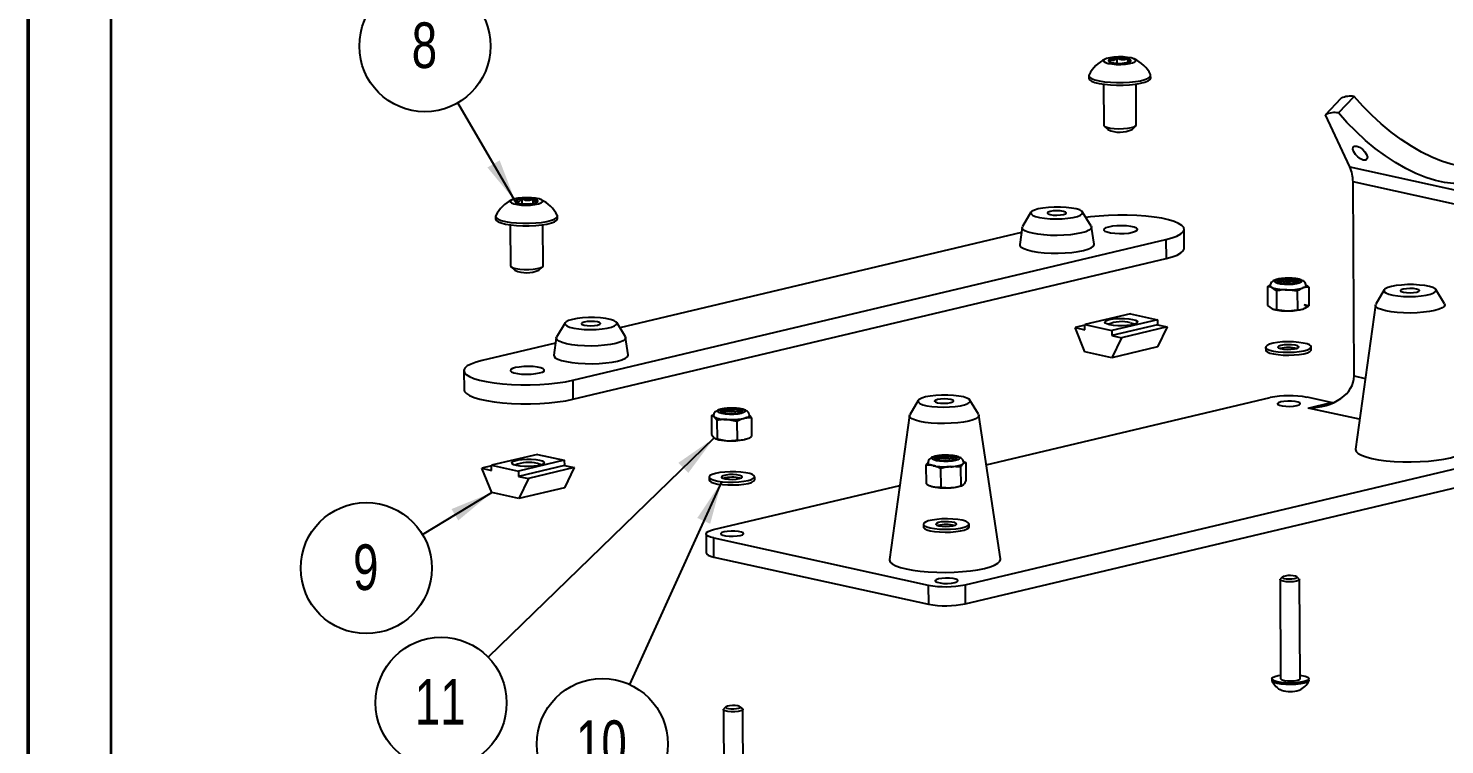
# Model space of a CAD drawing. Header units: millimetres. Extents: x 0 to 279, y 0 to 216.
# Drawn here: x 0 to 108.7, y 77 to 131.9 of the extents above; entities that cross this region are included whole.
import ezdxf

# ---------------------------------------------------------------- set-up
doc = ezdxf.new("R2010")
doc.units = ezdxf.units.MM
doc.layers.add('PAGE_BORDER', color=7, linetype='Continuous')
doc.layers.add('TITLE_BLOCK_BORDER', color=7, linetype='Continuous')
doc.styles.add('SLDTEXTSTYLE0', font='TXT', dxfattribs={"width": 0.75})
doc.dimstyles.new('SLDDIMSTYLE1', dxfattribs={"dimtxt": 0.18, "dimasz": 3.302, "dimexe": 0, "dimexo": 0.0625, "dimgap": 0, "dimtad": 0, "dimtih": 1, "dimtoh": 1, "dimdec": 0, "dimrnd": 1e-09, "dimzin": 0, "dimdsep": 46, "dimtxsty": 'Standard', "dimsah": 1, "dimcen": 0.09, "dimadec": 0, "dimazin": 0, "dimtfac": 3.302, "dimtdec": 0, "dimtofl": 0, "dimtmove": 0, "dimatfit": 3, "dimfxl": 1, "dimfrac": 2, "dimtolj": 1, "dimtzin": 0, "dimarcsym": 0})

# ---------------------------------------------------------------- blocks, each defined once
blk = doc.blocks.new('SW_NOTE_119')
at = {"layer": 'TITLE_BLOCK_BORDER', "color": 0}
blk.add_circle((-2.53, 4.35), 5.03, dxfattribs=at)
at = {"layer": 'TITLE_BLOCK_BORDER', "color": 0, "insert": (-2.57, 6.17), "char_height": 3.5, "attachment_point": 2, "style": 'SLDTEXTSTYLE0'}
blk.add_mtext('8', dxfattribs=at)
blk = doc.blocks.new('SW_NOTE_120')
at = {"layer": 'TITLE_BLOCK_BORDER', "color": 0}
blk.add_circle((-4.31, -2.59), 5.03, dxfattribs=at)
at = {"layer": 'TITLE_BLOCK_BORDER', "color": 0, "insert": (-4.35, -0.77), "char_height": 3.5, "attachment_point": 2, "style": 'SLDTEXTSTYLE0'}
blk.add_mtext('9', dxfattribs=at)
blk = doc.blocks.new('SW_NOTE_121')
at = {"layer": 'TITLE_BLOCK_BORDER', "color": 0}
blk.add_circle((-2.08, -4.58), 5.03, dxfattribs=at)
at = {"layer": 'TITLE_BLOCK_BORDER', "color": 0, "insert": (-2.15, -2.76), "char_height": 3.5, "attachment_point": 2, "style": 'SLDTEXTSTYLE0'}
blk.add_mtext('10', dxfattribs=at)
blk = doc.blocks.new('SW_NOTE_122')
at = {"layer": 'TITLE_BLOCK_BORDER', "color": 0}
blk.add_circle((-3.61, -3.5), 5.03, dxfattribs=at)
at = {"layer": 'TITLE_BLOCK_BORDER', "color": 0, "insert": (-3.68, -1.68), "char_height": 3.5, "attachment_point": 2, "style": 'SLDTEXTSTYLE0'}
blk.add_mtext('11', dxfattribs=at)

msp = doc.modelspace()

# ---------------------------------------------------------------- linework, layer by layer
at = {"color": 7, "linetype": 'Continuous', "lineweight": 50}
msp.add_line((0, 0), (0, 215.9), dxfattribs=at)
at = {"color": 7, "linetype": 'Continuous', "lineweight": 25}
for p, q in [((83.55, 129.25), (83.55, 129.64)), ((84.38, 129.32), (84.37, 129.58)), ((81.36, 128.29), (81.37, 128.09)), ((86.12, 128.12), (86.11, 128.32)), ((82.49, 127.64), (82.51, 124.5)), ((85.01, 124.51), (84.99, 127.65)), ((99.53, 125.3), (100.74, 126.56)), ((100.53, 125.43), (101.74, 126.7)), ((101.4, 121.3), (99.53, 125.3)), ((82.55, 124.43), (82.84, 124.16)), ((84.69, 124.17), (84.98, 124.44)), ((101.4, 121.3), (115.64, 118.17)), ((115.88, 117.01), (101.64, 120.14)), ((101.73, 105.25), (101.64, 120.14)), ((37.36, 118.67), (37.4, 118.6)), ((37.88, 118.46), (37.88, 118.83)), ((38.74, 118.49), (38.74, 118.81)), ((35.85, 117.5), (35.85, 117.3)), ((40.6, 117.32), (40.6, 117.52)), ((76.93, 117.81), (76.28, 116.71)), ((81.55, 116.74), (80.89, 117.83)), ((36.98, 116.84), (37, 113.7)), ((39.5, 113.72), (39.48, 116.86)), ((76.26, 116.65), (76.08, 115.33)), ((81.78, 115.36), (81.58, 116.68)), ((88.69, 115.05), (88.68, 116.51)), ((41.77, 104.92), (87.28, 115.72)), ((76.21, 116.26), (45.39, 108.95)), ((87.28, 115.72), (87.29, 114.26)), ((41.78, 103.46), (87.29, 114.26)), ((37.04, 113.63), (37.33, 113.36)), ((39.18, 113.37), (39.47, 113.65)), ((95.07, 112.1), (95.08, 110.67)), ((95.78, 111.78), (95.42, 112.03)), ((98.24, 112.07), (98.25, 110.64)), ((95.78, 111.78), (95.78, 110.35)), ((97.36, 111.76), (96.57, 111.87)), ((97.36, 111.76), (97.37, 110.33)), ((104.03, 111.85), (103.38, 110.76)), ((108.65, 110.79), (107.99, 111.88)), ((84.57, 110.03), (81.06, 109.19)), ((84.57, 110.03), (86.64, 109.57)), ((95.08, 110.67), (95.43, 110.41)), ((95.78, 110.35), (96.58, 110.24)), ((97.86, 110.41), (97.86, 110.41)), ((98.25, 110.64), (97.9, 110.7)), ((103.36, 110.69), (101.83, 99.64)), ((41.18, 109.33), (40.53, 108.23)), ((45.81, 108.26), (45.15, 109.35)), ((81.06, 109.14), (80.32, 108.97)), ((81.07, 107.1), (80.32, 108.97)), ((80.32, 108.97), (81.06, 108.8)), ((81.06, 108.8), (81.06, 109.19)), ((81.06, 109.19), (83.13, 108.74)), ((86.64, 109.57), (83.13, 108.74)), ((86.64, 109.18), (83.13, 108.35)), ((83.13, 108.74), (83.13, 108.35)), ((87.39, 109.02), (83.88, 108.19)), ((86.64, 109.57), (86.64, 109.18)), ((86.64, 109.18), (87.39, 109.02)), ((87.39, 109.02), (86.65, 107.48)), ((40.46, 107.78), (34.82, 106.45)), ((40.51, 108.17), (40.33, 106.85)), ((46.03, 106.88), (45.83, 108.2)), ((83.13, 108.35), (83.88, 108.19)), ((83.88, 108.19), (83.14, 106.65)), ((83.14, 106.65), (81.07, 107.1)), ((86.65, 107.48), (83.14, 106.65)), ((94.93, 107.46), (94.94, 107.24)), ((98.44, 107.26), (98.43, 107.48)), ((33.42, 105.66), (33.43, 104.2)), ((41.77, 104.92), (41.78, 103.46)), ((68.28, 103.37), (67.63, 102.28)), ((72.91, 102.31), (72.24, 103.4)), ((73.5, 98.43), (95.28, 103.6)), ((99.96, 103.21), (98.11, 103.62)), ((52.41, 102.2), (52.42, 100.77)), ((67.61, 102.21), (66.08, 91.16)), ((74.59, 91.21), (72.93, 102.24)), ((98.2, 102.79), (99.96, 103.21)), ((100.12, 103.2), (100, 103.2)), ((52.83, 101.85), (52.62, 102.12)), ((52.83, 101.85), (52.84, 100.42)), ((54.37, 101.77), (53.6, 101.91)), ((54.37, 101.77), (54.38, 100.34)), ((55.49, 102.03), (55.49, 100.6)), ((52.42, 100.77), (52.63, 100.5)), ((52.73, 100.44), (52.77, 100.42)), ((52.84, 100.42), (53.61, 100.28)), ((55.15, 100.44), (55.19, 100.45)), ((39.06, 99.23), (35.55, 98.4)), ((39.06, 99.23), (41.12, 98.78)), ((71.88, 89.23), (114.23, 99.27)), ((35.55, 98.35), (34.8, 98.17)), ((35.56, 96.3), (34.8, 98.17)), ((34.8, 98.17), (35.55, 98.01)), ((35.55, 98.01), (35.55, 98.4)), ((35.55, 98.4), (37.62, 97.94)), ((41.12, 98.78), (37.62, 97.94)), ((41.13, 98.39), (37.62, 97.55)), ((37.62, 97.94), (37.62, 97.55)), ((41.87, 98.22), (38.37, 97.39)), ((41.12, 98.78), (41.13, 98.39)), ((41.13, 98.39), (41.87, 98.22)), ((41.87, 98.22), (41.14, 96.68)), ((68.87, 98.4), (69.07, 98.67)), ((68.87, 98.4), (68.88, 96.97)), ((70, 98.15), (70.01, 96.72)), ((71.53, 98.25), (70.77, 98.3)), ((71.53, 98.25), (71.54, 96.82)), ((71.93, 98.61), (71.73, 98.53)), ((71.75, 98.69), (71.93, 98.61)), ((71.88, 87.77), (117.4, 98.56)), ((71.93, 98.61), (71.94, 97.18)), ((37.62, 97.55), (38.37, 97.39)), ((38.37, 97.39), (37.63, 95.85)), ((52.23, 97.49), (52.23, 97.27)), ((52.58, 93.47), (66.87, 96.86)), ((55.73, 97.29), (55.73, 97.51)), ((69.18, 96.83), (69.22, 96.81)), ((70.01, 96.72), (70.77, 96.67)), ((71.54, 96.82), (71.74, 96.9)), ((71.6, 96.82), (71.65, 96.85)), ((37.63, 95.85), (35.56, 96.3)), ((41.14, 96.68), (37.63, 95.85)), ((68.68, 93.88), (68.68, 93.66)), ((72.18, 93.68), (72.18, 93.9)), ((52, 93.14), (52.01, 91.68)), ((52.6, 92.82), (69.05, 89.21)), ((52.6, 91.36), (52.6, 92.82)), ((52.6, 91.36), (69.06, 87.75)), ((69.05, 89.21), (69.06, 87.75)), ((71.88, 89.23), (71.88, 87.77)), ((96.04, 89.62), (96.08, 82.01)), ((96.24, 89.83), (96.06, 89.66)), ((97.52, 89.67), (97.33, 89.84)), ((97.58, 82.02), (97.54, 89.63)), ((95.41, 82.01), (95.41, 81.89)), ((98.26, 81.91), (98.26, 82.03)), ((53.33, 79.65), (53.37, 72.04)), ((53.53, 79.86), (53.35, 79.69)), ((54.81, 79.7), (54.62, 79.87)), ((54.87, 72.05), (54.83, 79.66))]:
    msp.add_line(p, q, dxfattribs=at)
at = {"color": 8, "linetype": 'Continuous', "lineweight": 25}
for p, q in [((101.73, 105.25), (102.58, 105.07)), ((102.14, 101.93), (98.2, 102.79))]:
    msp.add_line(p, q, dxfattribs=at)
at = {"color": 7, "linetype": 'Continuous', "lineweight": 25, "flags": 128}
for points in [[(84.95, 129.51), (84.83, 129.59), (84.62, 129.65), (84.33, 129.7), (84, 129.73), (83.64, 129.73), (83.3, 129.71), (82.98, 129.67), (82.73, 129.61), (82.56, 129.54), (82.49, 129.46), (82.51, 129.38), (82.64, 129.3), (82.85, 129.24), (83.13, 129.19), (83.47, 129.16), (83.82, 129.16), (84.17, 129.18), (84.48, 129.22), (84.73, 129.28), (84.9, 129.35), (84.98, 129.43), (84.95, 129.51)], [(82.91, 129.5), (82.88, 129.48), (82.87, 129.45), (82.87, 129.42), (82.89, 129.4), (82.92, 129.37), (82.96, 129.35), (83.02, 129.33), (83.09, 129.31)], [(84.56, 129.39), (84.59, 129.41), (84.6, 129.44), (84.6, 129.47), (84.58, 129.49), (84.55, 129.52), (84.5, 129.54), (84.44, 129.56), (84.37, 129.58)], [(81.38, 128.36), (81.36, 128.29), (81.42, 128.18), (81.57, 128.07), (81.82, 127.98), (82.16, 127.89), (82.56, 127.83), (83.02, 127.79), (83.5, 127.77), (84, 127.77), (84.48, 127.8), (84.94, 127.84), (85.34, 127.91), (85.67, 128), (85.91, 128.1), (86.07, 128.21), (86.11, 128.32), (86.1, 128.38)], [(81.37, 128.09), (81.37, 128.09), (81.42, 127.98), (81.58, 127.87), (81.83, 127.77), (82.16, 127.69), (82.56, 127.63), (83.02, 127.59), (83.5, 127.57), (84, 127.57), (84.49, 127.6), (84.94, 127.64), (85.34, 127.71), (85.67, 127.8), (85.91, 127.9), (86.07, 128.01), (86.12, 128.12)], [(112.19, 121.53), (111.72, 121.37), (111.16, 121.28), (110.55, 121.27), (109.88, 121.35), (109.18, 121.5), (108.44, 121.74), (107.68, 122.05), (106.9, 122.43), (106.12, 122.88), (105.33, 123.4), (104.56, 123.97), (103.8, 124.59), (103.08, 125.26), (102.39, 125.96), (101.74, 126.7)], [(112.4, 122.83), (112.37, 122.24), (112.25, 121.72), (112.06, 121.25), (111.78, 120.85), (111.43, 120.53), (111, 120.28), (110.51, 120.11), (109.95, 120.02), (109.34, 120.01), (108.67, 120.09), (107.97, 120.24), (107.23, 120.47), (106.47, 120.78), (105.69, 121.17), (104.91, 121.62), (104.12, 122.13), (103.35, 122.71), (102.59, 123.33), (101.87, 124), (101.17, 124.7), (100.53, 125.43)], [(82.51, 124.5), (82.51, 124.48), (82.59, 124.4), (82.76, 124.33), (83.01, 124.27), (83.32, 124.23), (83.67, 124.22), (84.03, 124.23), (84.36, 124.26), (84.65, 124.31), (84.86, 124.37), (84.98, 124.45), (85.01, 124.51)], [(101.94, 122.89), (102.14, 122.8), (102.36, 122.65), (102.55, 122.46), (102.68, 122.24), (102.74, 122.05), (102.71, 121.9), (102.61, 121.82), (102.43, 121.82), (102.22, 121.9), (102.01, 122.06), (101.82, 122.25), (101.69, 122.46), (101.63, 122.66), (101.66, 122.81), (101.76, 122.89), (101.94, 122.89)], [(39.37, 118.77), (39.19, 118.84), (38.92, 118.89), (38.6, 118.92), (38.25, 118.93), (37.9, 118.92), (37.57, 118.89), (37.3, 118.84), (37.1, 118.77), (36.99, 118.69), (36.98, 118.61), (37.07, 118.53), (37.26, 118.46), (37.52, 118.41), (37.84, 118.37), (38.19, 118.36), (38.54, 118.37), (38.87, 118.41), (39.15, 118.46), (39.35, 118.53), (39.45, 118.61), (39.46, 118.69), (39.37, 118.77)], [(37.36, 118.67), (37.36, 118.64), (37.36, 118.62), (37.39, 118.59), (37.43, 118.57), (37.48, 118.54), (37.54, 118.52), (37.62, 118.5), (37.7, 118.49)], [(39.08, 118.63), (39.09, 118.66), (39.08, 118.68), (39.06, 118.71), (39.02, 118.73), (38.97, 118.75), (38.9, 118.77), (38.83, 118.79), (38.74, 118.81)], [(35.87, 117.56), (35.85, 117.51), (35.9, 117.39), (36.04, 117.29), (36.29, 117.19), (36.61, 117.1), (37.01, 117.04), (37.46, 116.99), (37.94, 116.97), (38.44, 116.97), (38.93, 117), (39.38, 117.04), (39.79, 117.11), (40.13, 117.2), (40.38, 117.29), (40.54, 117.4), (40.6, 117.52), (40.59, 117.59)], [(77.49, 118.07), (77.2, 117.98), (77.01, 117.89), (76.92, 117.78), (76.94, 117.68), (77.06, 117.57), (77.28, 117.48), (77.59, 117.41), (77.98, 117.35), (78.41, 117.31), (78.87, 117.3), (79.33, 117.31), (79.77, 117.35), (80.16, 117.41), (80.49, 117.48), (80.73, 117.58), (80.87, 117.68), (80.91, 117.78), (80.84, 117.89), (80.67, 117.99), (80.4, 118.07), (80.05, 118.14), (79.64, 118.19), (79.19, 118.21), (78.72, 118.21), (78.27, 118.19), (77.85, 118.14), (77.49, 118.07)], [(78.4, 117.87), (78.24, 117.82), (78.19, 117.75), (78.24, 117.69), (78.4, 117.64), (78.64, 117.6), (78.92, 117.59), (79.19, 117.61), (79.43, 117.64), (79.58, 117.7), (79.64, 117.76), (79.58, 117.82), (79.42, 117.88), (79.18, 117.91), (78.91, 117.92), (78.63, 117.91), (78.4, 117.87)], [(87.28, 115.72), (87.75, 115.85), (88.13, 115.99), (88.42, 116.15), (88.6, 116.31), (88.68, 116.47), (88.65, 116.64), (88.51, 116.8), (88.26, 116.96), (87.92, 117.1), (87.48, 117.23), (86.96, 117.35), (86.37, 117.44), (85.73, 117.52), (85.04, 117.57), (84.32, 117.59), (83.59, 117.59), (82.87, 117.57), (82.16, 117.52), (81.5, 117.45), (81.15, 117.4)], [(35.85, 117.3), (35.9, 117.19), (36.05, 117.09), (36.29, 116.99), (36.61, 116.9), (37.01, 116.84), (37.46, 116.79), (37.94, 116.77), (38.44, 116.77), (38.93, 116.8), (39.39, 116.84), (39.79, 116.91), (40.13, 116.99), (40.38, 117.09), (40.54, 117.2), (40.6, 117.31), (40.6, 117.32)], [(81.55, 116.74), (81.58, 116.66), (81.53, 116.54), (81.38, 116.43), (81.14, 116.32), (80.81, 116.23), (80.41, 116.15), (79.95, 116.09), (79.46, 116.05), (78.94, 116.03), (78.42, 116.04), (77.92, 116.07), (77.46, 116.13), (77.05, 116.2), (76.72, 116.29), (76.47, 116.39), (76.31, 116.51), (76.26, 116.62), (76.28, 116.71)], [(82.88, 116.68), (82.66, 116.62), (82.54, 116.54), (82.51, 116.45), (82.59, 116.37), (82.77, 116.3), (83.04, 116.24), (83.36, 116.2), (83.72, 116.18), (84.09, 116.19), (84.44, 116.22), (84.73, 116.28), (84.95, 116.35), (85.08, 116.43), (85.1, 116.51), (85.02, 116.59), (84.84, 116.67), (84.58, 116.72), (84.25, 116.76), (83.89, 116.78), (83.52, 116.77), (83.18, 116.74), (82.88, 116.68)], [(76.08, 115.33), (76.08, 115.26), (76.18, 115.13), (76.37, 115.02), (76.66, 114.92), (77.02, 114.83), (77.46, 114.76), (77.95, 114.71), (78.47, 114.68), (79.01, 114.67), (79.55, 114.69), (80.07, 114.73), (80.54, 114.8), (80.96, 114.88)], [(80.96, 114.88), (81.3, 114.97), (81.56, 115.09), (81.72, 115.2), (81.78, 115.33), (81.78, 115.36)], [(87.29, 114.26), (87.76, 114.39), (88.14, 114.53), (88.43, 114.69), (88.61, 114.85), (88.69, 115.01), (88.69, 115.05)], [(37, 113.7), (37.04, 113.63), (37.18, 113.55), (37.41, 113.49), (37.7, 113.45), (38.04, 113.43), (38.4, 113.43), (38.74, 113.45), (39.05, 113.49), (39.28, 113.55), (39.44, 113.63), (39.5, 113.71), (39.5, 113.72)], [(95.42, 112.03), (95.36, 112.07), (95.31, 112.11), (95.28, 112.15), (95.28, 112.17)], [(96.08, 112.3), (95.84, 112.35), (95.68, 112.42), (95.61, 112.49), (95.65, 112.56), (95.79, 112.63), (96.01, 112.69), (96.29, 112.73), (96.61, 112.74), (96.94, 112.74), (97.23, 112.71), (97.47, 112.66), (97.63, 112.59), (97.7, 112.52), (97.66, 112.45), (97.52, 112.38), (97.3, 112.32), (97.02, 112.28), (96.7, 112.27), (96.37, 112.27), (96.08, 112.3)], [(97.12, 112.67), (96.85, 112.69), (96.56, 112.7), (96.28, 112.67), (96.05, 112.63), (95.89, 112.58), (95.82, 112.51), (95.85, 112.45), (95.98, 112.39), (96.19, 112.34), (96.46, 112.32), (96.75, 112.32), (97.03, 112.34), (97.26, 112.38), (97.42, 112.43), (97.49, 112.5), (97.46, 112.56), (97.33, 112.62), (97.12, 112.67)], [(96.02, 112.38), (96.03, 112.42), (96.13, 112.47), (96.3, 112.51), (96.53, 112.54), (96.78, 112.54), (97.01, 112.52), (97.18, 112.48), (97.28, 112.43), (97.29, 112.38)], [(96.83, 112.32), (96.82, 112.32), (96.75, 112.33)], [(98.03, 112.19), (98.03, 112.17), (98.01, 112.13), (97.96, 112.09), (97.89, 112.05), (97.8, 112.01)], [(104.59, 112.12), (104.3, 112.03), (104.11, 111.93), (104.02, 111.83), (104.03, 111.72), (104.16, 111.62), (104.38, 111.53), (104.69, 111.45), (105.07, 111.39), (105.51, 111.36), (105.97, 111.35), (106.43, 111.36), (106.87, 111.4), (107.26, 111.45), (107.59, 111.53), (107.83, 111.62), (107.97, 111.73), (108.01, 111.83), (107.94, 111.94), (107.76, 112.03), (107.5, 112.12), (107.15, 112.19), (106.74, 112.23), (106.29, 112.26), (105.82, 112.26), (105.37, 112.23), (104.95, 112.19), (104.59, 112.12)], [(105.49, 111.92), (105.34, 111.86), (105.29, 111.8), (105.34, 111.74), (105.5, 111.68), (105.74, 111.65), (106.02, 111.64), (106.29, 111.65), (106.53, 111.69), (106.68, 111.75), (106.74, 111.81), (106.68, 111.87), (106.52, 111.92), (106.28, 111.96), (106.01, 111.97), (105.73, 111.95), (105.49, 111.92)], [(97.9, 110.7), (97.97, 110.67), (98.01, 110.63), (98.04, 110.59), (98.04, 110.55), (98.02, 110.5), (97.97, 110.46), (97.9, 110.43), (97.81, 110.39)], [(108.65, 110.79), (108.68, 110.71), (108.63, 110.59), (108.48, 110.47), (108.24, 110.37), (107.91, 110.27), (107.51, 110.19), (107.05, 110.14), (106.56, 110.1), (106.04, 110.08), (105.52, 110.09), (105.02, 110.12), (104.56, 110.17), (104.15, 110.25), (103.82, 110.34), (103.57, 110.44), (103.41, 110.55), (103.36, 110.67), (103.38, 110.76)], [(41.74, 109.59), (41.45, 109.5), (41.26, 109.41), (41.17, 109.3), (41.19, 109.2), (41.31, 109.1), (41.53, 109), (41.85, 108.93), (42.23, 108.87), (42.66, 108.83), (43.12, 108.82), (43.58, 108.83), (44.02, 108.87), (44.42, 108.93), (44.74, 109), (44.98, 109.1), (45.13, 109.2), (45.16, 109.3), (45.09, 109.41), (44.92, 109.51), (44.65, 109.59), (44.3, 109.66), (43.89, 109.71), (43.44, 109.73), (42.98, 109.73), (42.52, 109.71), (42.1, 109.66), (41.74, 109.59)], [(42.65, 109.39), (42.49, 109.34), (42.44, 109.27), (42.5, 109.21), (42.66, 109.16), (42.89, 109.12), (43.17, 109.11), (43.45, 109.13), (43.68, 109.16), (43.84, 109.22), (43.89, 109.28), (43.83, 109.35), (43.67, 109.4), (43.44, 109.43), (43.16, 109.44), (42.88, 109.43), (42.65, 109.39)], [(84.73, 109.59), (84.94, 109.53), (85.07, 109.45), (85.1, 109.37), (85.02, 109.29), (84.85, 109.22), (84.61, 109.16), (84.29, 109.12), (83.95, 109.1), (83.59, 109.1), (83.26, 109.13), (82.97, 109.17), (82.76, 109.24), (82.63, 109.31), (82.6, 109.39), (82.67, 109.47), (82.84, 109.55), (83.09, 109.61), (83.4, 109.65), (83.75, 109.67), (84.11, 109.66), (84.44, 109.64), (84.73, 109.59)], [(84.58, 109.34), (84.77, 109.29), (84.87, 109.22)], [(45.81, 108.26), (45.83, 108.18), (45.78, 108.06), (45.64, 107.95), (45.39, 107.84), (45.07, 107.75), (44.67, 107.67), (44.21, 107.61), (43.71, 107.57), (43.19, 107.55), (42.67, 107.56), (42.17, 107.59), (41.71, 107.65), (41.3, 107.72), (40.97, 107.81), (40.72, 107.91), (40.57, 108.03), (40.51, 108.14), (40.53, 108.23)], [(98.14, 107.26), (98.33, 107.35), (98.42, 107.44), (98.42, 107.54), (98.31, 107.63), (98.11, 107.71), (97.82, 107.78), (97.47, 107.83), (97.08, 107.86), (96.66, 107.87), (96.24, 107.86), (95.85, 107.82), (95.5, 107.76), (95.23, 107.69), (95.04, 107.6), (94.94, 107.5), (94.95, 107.41), (95.06, 107.32), (95.26, 107.23), (95.54, 107.16), (95.9, 107.11), (96.29, 107.08), (96.71, 107.07), (97.13, 107.09), (97.52, 107.13), (97.86, 107.18), (98.14, 107.26)], [(97.35, 107.37), (97.46, 107.44), (97.48, 107.5), (97.38, 107.57), (97.19, 107.62), (96.93, 107.65), (96.64, 107.65), (96.35, 107.64), (96.11, 107.6), (95.95, 107.54), (95.88, 107.47), (95.93, 107.41), (96.07, 107.35), (96.3, 107.31), (96.58, 107.29), (96.88, 107.3), (97.14, 107.33), (97.35, 107.37)], [(40.33, 106.85), (40.34, 106.78), (40.43, 106.65), (40.62, 106.54), (40.91, 106.44), (41.28, 106.35), (41.71, 106.28), (42.2, 106.23), (42.73, 106.2), (43.27, 106.19), (43.8, 106.21), (44.32, 106.25), (44.79, 106.32), (45.21, 106.4)], [(45.21, 106.4), (45.55, 106.49), (45.81, 106.61), (45.97, 106.72), (46.03, 106.85), (46.03, 106.88)], [(94.94, 107.24), (94.95, 107.19), (95.06, 107.1), (95.26, 107.01), (95.55, 106.94), (95.9, 106.89), (96.29, 106.86), (96.71, 106.85), (97.13, 106.87), (97.52, 106.91), (97.87, 106.96), (98.14, 107.04)], [(98.14, 107.04), (98.33, 107.13), (98.43, 107.22), (98.44, 107.26)], [(34.82, 106.45), (34.35, 106.32), (33.97, 106.17), (33.68, 106.02), (33.5, 105.86), (33.42, 105.69), (33.46, 105.53), (33.6, 105.36), (33.84, 105.21), (34.19, 105.06), (34.62, 104.93), (35.14, 104.82), (35.73, 104.72), (36.38, 104.65), (37.07, 104.6), (37.79, 104.57), (38.51, 104.57), (39.24, 104.6), (39.94, 104.65), (40.61, 104.72), (41.22, 104.81), (41.77, 104.92)], [(39.22, 105.48), (39.44, 105.55), (39.57, 105.63), (39.59, 105.72), (39.51, 105.8), (39.33, 105.87), (39.07, 105.93), (38.74, 105.97), (38.38, 105.98), (38.01, 105.97), (37.67, 105.94), (37.37, 105.89), (37.15, 105.82), (37.02, 105.74), (37, 105.65), (37.08, 105.57), (37.26, 105.5), (37.52, 105.44), (37.85, 105.4), (38.21, 105.39), (38.58, 105.4), (38.93, 105.43), (39.22, 105.48)], [(33.43, 104.2), (33.46, 104.07), (33.61, 103.9), (33.85, 103.75), (34.2, 103.6), (34.63, 103.47), (35.15, 103.36), (35.74, 103.26), (36.39, 103.19), (37.08, 103.14), (37.79, 103.11), (38.52, 103.11), (39.25, 103.14), (39.95, 103.19), (40.61, 103.26), (41.23, 103.35), (41.78, 103.46)], [(68.84, 103.64), (68.55, 103.55), (68.36, 103.45), (68.27, 103.35), (68.29, 103.24), (68.41, 103.14), (68.63, 103.05), (68.94, 102.97), (69.33, 102.92), (69.76, 102.88), (70.22, 102.87), (70.68, 102.88), (71.12, 102.92), (71.52, 102.97), (71.84, 103.05), (72.08, 103.14), (72.23, 103.25), (72.26, 103.35), (72.19, 103.46), (72.02, 103.55), (71.75, 103.64), (71.4, 103.71), (70.99, 103.75), (70.54, 103.78), (70.07, 103.78), (69.62, 103.75), (69.2, 103.71), (68.84, 103.64)], [(69.75, 103.44), (69.59, 103.38), (69.54, 103.32), (69.6, 103.26), (69.75, 103.2), (69.99, 103.17), (70.27, 103.16), (70.55, 103.17), (70.78, 103.21), (70.94, 103.27), (70.99, 103.33), (70.93, 103.39), (70.77, 103.44), (70.54, 103.48), (70.26, 103.49), (69.98, 103.47), (69.75, 103.44)], [(96.09, 103.26), (95.91, 103.2), (95.84, 103.13), (95.87, 103.06), (96, 103), (96.21, 102.95), (96.49, 102.93), (96.79, 102.92), (97.08, 102.94), (97.33, 102.99), (97.5, 103.04), (97.58, 103.11), (97.55, 103.18), (97.42, 103.24), (97.21, 103.29), (96.93, 103.32), (96.63, 103.32), (96.33, 103.3), (96.09, 103.26)], [(53.22, 102.36), (53.02, 102.42), (52.92, 102.49), (52.92, 102.57), (53.01, 102.64), (53.2, 102.7), (53.47, 102.75), (53.78, 102.77), (54.1, 102.77), (54.41, 102.75), (54.68, 102.71), (54.87, 102.65), (54.97, 102.58), (54.98, 102.51), (54.88, 102.44), (54.69, 102.37), (54.43, 102.33), (54.12, 102.3), (53.79, 102.3), (53.48, 102.32), (53.22, 102.36)], [(54.53, 102.68), (54.29, 102.71), (54.01, 102.73), (53.72, 102.72), (53.46, 102.69), (53.26, 102.64), (53.14, 102.58), (53.11, 102.51), (53.19, 102.45), (53.36, 102.4), (53.6, 102.36), (53.88, 102.35), (54.17, 102.35), (54.43, 102.38), (54.64, 102.43), (54.76, 102.49), (54.78, 102.56), (54.7, 102.62), (54.53, 102.68)], [(53.32, 102.41), (53.31, 102.42), (53.36, 102.48), (53.5, 102.52), (53.7, 102.56), (53.94, 102.57), (54.19, 102.56), (54.39, 102.53), (54.53, 102.49), (54.58, 102.43), (54.58, 102.41)], [(55.32, 102.22), (55.31, 102.18), (55.28, 102.14), (55.22, 102.1), (55.14, 102.06), (55.05, 102.03), (54.93, 102)], [(72.91, 102.31), (72.93, 102.23), (72.88, 102.11), (72.74, 101.99), (72.49, 101.89), (72.17, 101.79), (71.76, 101.71), (71.31, 101.66), (70.81, 101.62), (70.29, 101.6), (69.77, 101.61), (69.27, 101.64), (68.81, 101.69), (68.4, 101.77), (68.07, 101.86), (67.82, 101.96), (67.66, 102.07), (67.61, 102.19), (67.63, 102.28)], [(55.15, 100.44), (55.05, 100.41), (54.94, 100.37)], [(69.66, 99.09), (69.92, 99.13), (70.23, 99.16), (70.55, 99.16), (70.86, 99.14), (71.13, 99.1), (71.32, 99.04), (71.43, 98.97), (71.43, 98.89), (71.33, 98.82), (71.14, 98.76), (70.88, 98.71), (70.57, 98.69), (70.24, 98.69), (69.93, 98.71), (69.67, 98.75), (69.47, 98.81), (69.37, 98.88), (69.37, 98.95), (69.47, 99.02), (69.66, 99.09)], [(70.99, 98.79), (71.16, 98.85), (71.23, 98.91), (71.21, 98.98), (71.08, 99.04), (70.87, 99.08), (70.61, 99.11), (70.32, 99.11), (70.04, 99.09), (69.8, 99.05), (69.64, 99), (69.56, 98.93), (69.59, 98.87), (69.72, 98.81), (69.92, 98.76), (70.19, 98.74), (70.48, 98.73), (70.76, 98.75), (70.99, 98.79)], [(69.58, 98.88), (69.64, 98.92), (69.8, 98.98)], [(69.77, 98.79), (69.76, 98.81), (69.81, 98.86), (69.95, 98.91)], [(69.95, 98.91), (70.15, 98.94), (70.39, 98.96), (70.64, 98.95), (70.84, 98.92), (70.98, 98.87), (71.03, 98.82), (71.03, 98.8)], [(101.83, 99.64), (101.82, 99.6), (101.88, 99.45), (102.04, 99.31), (102.3, 99.17), (102.66, 99.04), (103.09, 98.93), (103.6, 98.83), (104.18, 98.75), (104.79, 98.7), (105.45, 98.67), (106.11, 98.66), (106.78, 98.68), (107.43, 98.72), (108.04, 98.78), (108.61, 98.87), (109.11, 98.97), (109.54, 99.09), (109.89, 99.22), (110.14, 99.36), (110.29, 99.51), (110.34, 99.66), (110.34, 99.69)], [(39.21, 98.79), (39.43, 98.73), (39.56, 98.66), (39.58, 98.57), (39.51, 98.49), (39.34, 98.42), (39.09, 98.36), (38.78, 98.32), (38.44, 98.3), (38.08, 98.31), (37.75, 98.33), (37.46, 98.38), (37.24, 98.44), (37.12, 98.52), (37.09, 98.6), (37.16, 98.68), (37.33, 98.75), (37.58, 98.81), (37.89, 98.85), (38.24, 98.87), (38.59, 98.87), (38.93, 98.84), (39.21, 98.79)], [(39.06, 98.55), (39.26, 98.49), (39.35, 98.43)], [(55.22, 97.23), (55.48, 97.31), (55.65, 97.4), (55.72, 97.49), (55.69, 97.59), (55.57, 97.68), (55.35, 97.76), (55.04, 97.83), (54.68, 97.87), (54.28, 97.9), (53.86, 97.9), (53.44, 97.88), (53.06, 97.84), (52.73, 97.78), (52.47, 97.7), (52.3, 97.61), (52.23, 97.52), (52.26, 97.42), (52.38, 97.33), (52.61, 97.25), (52.91, 97.18), (53.27, 97.13), (53.67, 97.11), (54.09, 97.11), (54.51, 97.13), (54.89, 97.17), (55.22, 97.23)], [(69.43, 98.37), (69.32, 98.4), (69.21, 98.43), (69.13, 98.47), (69.07, 98.51), (69.04, 98.55), (69.02, 98.59), (69.02, 98.59)], [(71.77, 98.61), (71.76, 98.57), (71.73, 98.53)], [(52.23, 97.27), (52.26, 97.2), (52.39, 97.11), (52.61, 97.03), (52.91, 96.96), (53.27, 96.92), (53.67, 96.89), (54.09, 96.89), (54.51, 96.91), (54.89, 96.95), (55.22, 97.01)], [(54.55, 97.38), (54.71, 97.44), (54.77, 97.5), (54.73, 97.57), (54.59, 97.62), (54.36, 97.67), (54.08, 97.69), (53.79, 97.68), (53.52, 97.65), (53.31, 97.6), (53.2, 97.54), (53.18, 97.47), (53.28, 97.41), (53.47, 97.36), (53.73, 97.33), (54.02, 97.32), (54.3, 97.34), (54.55, 97.38)], [(55.22, 97.01), (55.48, 97.09), (55.65, 97.18), (55.72, 97.27), (55.73, 97.29)], [(52.6, 92.82), (52.35, 92.89), (52.16, 92.97), (52.04, 93.05), (52, 93.14), (52.04, 93.23), (52.15, 93.32), (52.33, 93.4), (52.58, 93.47)], [(69.2, 93.6), (69.53, 93.54), (69.92, 93.5), (70.33, 93.49), (70.75, 93.5), (71.16, 93.53), (71.52, 93.58), (71.81, 93.65), (72.03, 93.74), (72.15, 93.83), (72.17, 93.93), (72.09, 94.02), (71.92, 94.11), (71.66, 94.18), (71.32, 94.24), (70.94, 94.27), (70.52, 94.29), (70.1, 94.28), (69.7, 94.25), (69.34, 94.2), (69.04, 94.13), (68.83, 94.04), (68.7, 93.95), (68.68, 93.85), (68.76, 93.76), (68.94, 93.67), (69.2, 93.6)], [(68.68, 93.66), (68.68, 93.63), (68.76, 93.54), (68.94, 93.45), (69.2, 93.38)], [(69.2, 93.38), (69.53, 93.32), (69.92, 93.29), (70.34, 93.27), (70.76, 93.28), (71.16, 93.31), (71.52, 93.36), (71.81, 93.43), (72.03, 93.52), (72.15, 93.61), (72.18, 93.68)], [(69.87, 93.76), (70.11, 93.72), (70.4, 93.71), (70.69, 93.72), (70.94, 93.75), (71.13, 93.81), (71.22, 93.87), (71.2, 93.94), (71.08, 94), (70.87, 94.04), (70.6, 94.07), (70.31, 94.07), (70.03, 94.05), (69.81, 94), (69.67, 93.94), (69.63, 93.88), (69.7, 93.81), (69.87, 93.76)], [(53.38, 93.29), (53.2, 93.23), (53.13, 93.16), (53.16, 93.1), (53.29, 93.03), (53.5, 92.99), (53.78, 92.96), (54.08, 92.95), (54.38, 92.98), (54.62, 93.02), (54.8, 93.07), (54.87, 93.14), (54.84, 93.21), (54.71, 93.27), (54.5, 93.32), (54.22, 93.35), (53.92, 93.35), (53.62, 93.33), (53.38, 93.29)], [(52.01, 91.68), (52.01, 91.68), (52.05, 91.59), (52.17, 91.51), (52.35, 91.43), (52.6, 91.36)], [(66.08, 91.16), (66.08, 91.12), (66.13, 90.97), (66.29, 90.83), (66.56, 90.69), (66.91, 90.56), (67.35, 90.45), (67.86, 90.35), (68.43, 90.27), (69.05, 90.22), (69.7, 90.19), (70.36, 90.18), (71.03, 90.2), (71.68, 90.24), (72.29, 90.3), (72.86, 90.39), (73.37, 90.49), (73.8, 90.61), (74.14, 90.74), (74.39, 90.88), (74.54, 91.03), (74.59, 91.18), (74.59, 91.21)], [(69.83, 89.68), (69.66, 89.62), (69.58, 89.55), (69.61, 89.48), (69.74, 89.42), (69.96, 89.37), (70.23, 89.34), (70.53, 89.34), (70.83, 89.36), (71.08, 89.4), (71.25, 89.46), (71.32, 89.53), (71.3, 89.6), (71.17, 89.66), (70.95, 89.71), (70.67, 89.73), (70.37, 89.74), (70.08, 89.72), (69.83, 89.68)], [(97.52, 89.67), (97.53, 89.61), (97.45, 89.55), (97.29, 89.5), (97.05, 89.46), (96.78, 89.45), (96.51, 89.46), (96.28, 89.5), (96.11, 89.55), (96.04, 89.61), (96.06, 89.66)], [(97.35, 89.8), (97.33, 89.85), (97.22, 89.89), (97.05, 89.92), (96.84, 89.93), (96.63, 89.93), (96.43, 89.9), (96.29, 89.86), (96.23, 89.82), (96.25, 89.77), (96.35, 89.72), (96.52, 89.69), (96.73, 89.68), (96.95, 89.68), (97.14, 89.71), (97.28, 89.75), (97.35, 89.8)], [(97.58, 82.3), (97.69, 82.28), (97.97, 82.22), (98.16, 82.14), (98.25, 82.06), (98.23, 81.97), (98.12, 81.88), (97.9, 81.81), (97.61, 81.75), (97.26, 81.71), (96.88, 81.69), (96.49, 81.7), (96.13, 81.73), (95.82, 81.78), (95.59, 81.85), (95.45, 81.93), (95.41, 82.02), (95.47, 82.11), (95.64, 82.19), (95.9, 82.26), (96.08, 82.29)], [(98.26, 81.91), (98.24, 81.85), (98.12, 81.76), (97.9, 81.69), (97.61, 81.63), (97.26, 81.59), (96.88, 81.57), (96.49, 81.58), (96.13, 81.61), (95.82, 81.66), (95.59, 81.73), (95.45, 81.81), (95.41, 81.89)], [(96.08, 82.01), (96.09, 81.98), (96.19, 81.93), (96.37, 81.88), (96.62, 81.85), (96.89, 81.85), (97.16, 81.87), (97.38, 81.9), (97.53, 81.96), (97.58, 82.02), (97.58, 82.02)], [(54.8, 79.61), (54.67, 79.55), (54.46, 79.51), (54.2, 79.49), (53.93, 79.49), (53.67, 79.51), (53.47, 79.55), (53.35, 79.61), (53.33, 79.67), (53.35, 79.69)], [(54.62, 79.8), (54.64, 79.85), (54.57, 79.9), (54.43, 79.94), (54.24, 79.96), (54.02, 79.96), (53.81, 79.95), (53.64, 79.92), (53.54, 79.87), (53.52, 79.82), (53.58, 79.77), (53.72, 79.74), (53.91, 79.71), (54.13, 79.71), (54.34, 79.73), (54.51, 79.76), (54.62, 79.8)], [(54.81, 79.7), (54.83, 79.67), (54.8, 79.61)]]:
    msp.add_lwpolyline(points, dxfattribs=at)
at = {"color": 7, "linetype": 'Continuous', "lineweight": 25}
for centre, radius, start, end in [((83.75, 127.18), 2.64, 115.5011, 153.5303), ((83.53, 128.16), 1.47, 89.1848, 114.8636), ((83.76, 126.6), 3.04, 78.3153, 93.9471), ((83.94, 130.73), 1.47, 269.1848, 294.8636), ((83.75, 127.18), 2.64, 27.13, 65.1591), ((83.71, 132.28), 3.04, 258.3153, 273.9471), ((101.44, 125.11), 1.61, 79.46, 116.0046), ((100.23, 123.85), 1.61, 79.46, 116.0046), ((83.75, 126.19), 2.23, 245.8464, 294.8139), ((98.85, 120.17), 2.79, 359.5102, 24.0468), ((38.23, 116.38), 2.64, 115.5011, 153.5303), ((37.85, 118), 0.826, 87.9804, 126.4571), ((38.21, 121.89), 3.43, 261.5427, 275.9251), ((38.24, 115.41), 3.43, 81.5427, 95.9251), ((38.59, 119.29), 0.826, 267.9804, 306.4571), ((38.23, 116.38), 2.64, 27.13, 65.1591), ((38.24, 115.42), 2.25, 246.1336, 294.5267), ((96.46, 115.12), 3.25, 251.3956, 271.8783), ((96.67, 110.79), 1.87, 64.2583, 116.402), ((96.67, 110), 2.37, 81.148, 99.5123), ((96.71, 115.92), 4.06, 267.9485, 285.5385), ((96.47, 113.49), 3.25, 251.3956, 271.8783), ((96.72, 114.3), 4.06, 267.9485, 285.5385), ((83.91, 106.61), 2.81, 76.3096, 112.4763), ((96.7, 104.89), 2.55, 75.8136, 104.8467), ((96.75, 96.41), 7.33, 79.289, 101.5263), ((52.68, 102.21), 0.104, 183.2338, 238.421), ((53.96, 100.81), 1.88, 64.435, 116.2253), ((53.96, 99.94), 2.45, 81.4818, 99.1784), ((100.26, 104.56), 1.39, 257.608, 259.1246), ((53.55, 103.99), 2.09, 243.6985, 271.5218), ((53.93, 106.91), 5.01, 266.2976, 281.5331), ((53.63, 103), 2.72, 251.4489, 269.521), ((53.93, 105.28), 5.01, 266.2976, 281.5331), ((70.4, 97.19), 1.89, 64.2495, 108.5485), ((38.4, 95.81), 2.81, 76.3096, 112.4763), ((70.37, 103.34), 5.06, 259.3407, 274.4801), ((70.41, 96.33), 2.45, 81.4818, 99.1784), ((70.43, 95.84), 2.93, 83.5973, 89.8792), ((70.8, 100.31), 2.02, 269.1077, 297.5819), ((53.99, 94.93), 2.55, 75.7582, 104.9021), ((69.73, 98.16), 1.44, 249.3135, 258.5009), ((70.38, 101.72), 5.06, 259.3407, 274.4801), ((70.66, 99.63), 2.95, 272.1497, 288.4394), ((70.44, 91.32), 2.54, 75.7454, 104.9148), ((70.41, 96.41), 7.33, 259.289, 281.5263), ((70.42, 94.95), 7.33, 259.289, 281.5263), ((96.83, 82.57), 1.59, 207.13, 245.1591), ((96.83, 82.57), 1.59, 295.5011, 333.5303), ((96.82, 83.13), 2.1, 251.5766, 289.0836)]:
    msp.add_arc(centre, radius, start, end, dxfattribs=at)
for centre, major_axis, ratio, start_param, end_param in [((96.65, 112.18), (0.651, 0.006), 0.229591, 1.410754, 1.890117), ((96.74, 112.21), (0.509, 0.01), 0.233082, 1.238614, 1.531851), ((98.19, 105.23), (3.54, 0.03), 0.688423, 4.710619, 6.281415), ((53.94, 102.21), (0.653, 0.006), 0.228429, 1.220616, 1.88734), ((70.63, 98.55), (0.988, -0.008), 0.227847, 1.774516, 2.135417)]:
    msp.add_ellipse(centre, major_axis=major_axis, ratio=ratio, start_param=start_param, end_param=end_param, dxfattribs=at)
for points, knots in [([(83.55, 129.64), (83.46, 129.57), (83.3, 129.45), (83.07, 129.44), (82.96, 129.48), (82.91, 129.5)], [0, 0, 0, 0, 0.439117, 0.751367, 1, 1, 1, 1]), ([(82.91, 129.5), (82.92, 129.47), (82.95, 129.38), (82.98, 129.29), (83, 129.29), (83, 129.29)], [0, 0, 0, 0, 0.347812, 0.973208, 1, 1, 1, 1]), ([(84.37, 129.58), (84.26, 129.54), (84.05, 129.47), (83.76, 129.53), (83.61, 129.6), (83.55, 129.64)], [0, 0, 0, 0, 0.439117, 0.751367, 1, 1, 1, 1]), ([(84.56, 129.39), (84.55, 129.38), (84.52, 129.35), (84.47, 129.35), (84.41, 129.45), (84.38, 129.55), (84.37, 129.58)], [0, 0, 0, 0, 0.156025, 0.493707, 0.819058, 1, 1, 1, 1]), ([(37.88, 118.83), (37.81, 118.76), (37.68, 118.63), (37.5, 118.61), (37.4, 118.65), (37.36, 118.67)], [0, 0, 0, 0, 0.4391165, 0.7513669, 1, 1, 1, 1]), ([(38.74, 118.81), (38.62, 118.76), (38.41, 118.68), (38.1, 118.73), (37.95, 118.8), (37.88, 118.83)], [0, 0, 0, 0, 0.439117, 0.751367, 1, 1, 1, 1]), ([(39.08, 118.63), (39.06, 118.62), (39.01, 118.59), (38.92, 118.58), (38.82, 118.69), (38.76, 118.78), (38.74, 118.81)], [0, 0, 0, 0, 0.1560255, 0.4937074, 0.8190578, 1, 1, 1, 1]), ([(95.07, 112.1), (95.11, 112.13), (95.18, 112.18), (95.26, 112.22), (95.3, 112.24)], [0, 0, 0, 0, 0.5024, 1, 1, 1, 1]), ([(95.42, 112.03), (95.37, 112.06), (95.25, 112.1), (95.14, 112.1), (95.07, 112.1)], [0, 0, 0, 0, 0.461729, 1, 1, 1, 1]), ([(96.53, 112.75), (96.46, 112.75), (96.28, 112.74), (96.01, 112.71), (95.74, 112.65), (95.54, 112.57), (95.39, 112.46), (95.29, 112.32), (95.29, 112.22), (95.29, 112.17)], [0, 0, 0, 0, 0.1145197, 0.2941224, 0.47876, 0.680361, 0.8062819, 0.9167844, 1, 1, 1, 1]), ([(98.02, 112.19), (98.02, 112.22), (98.03, 112.3), (97.97, 112.42), (97.87, 112.52), (97.73, 112.6), (97.56, 112.66), (97.3, 112.71), (96.99, 112.75), (96.72, 112.76), (96.57, 112.75), (96.53, 112.75)], [0, 0, 0, 0, 0.045137, 0.133238, 0.218426, 0.32028, 0.459426, 0.618793, 0.784616, 0.943613, 1, 1, 1, 1]), ([(97.8, 112.01), (97.69, 111.96), (97.54, 111.9), (97.4, 111.79), (97.36, 111.76)], [0, 0, 0, 0, 0.745013, 1, 1, 1, 1]), ([(98.24, 112.07), (98.18, 112.07), (98.04, 112.08), (97.89, 112.04), (97.8, 112.01)], [0, 0, 0, 0, 0.401672, 1, 1, 1, 1]), ([(98.02, 112.25), (98.03, 112.24), (98.11, 112.2), (98.18, 112.13), (98.24, 112.07)], [0, 0, 0, 0, 0.138189, 1, 1, 1, 1]), ([(96.57, 111.87), (96.44, 111.86), (96.18, 111.86), (95.92, 111.81), (95.78, 111.78)], [0, 0, 0, 0, 0.461729, 1, 1, 1, 1]), ([(95.43, 110.41), (95.49, 110.39), (95.61, 110.35), (95.72, 110.35), (95.78, 110.35)], [0, 0, 0, 0, 0.461729, 1, 1, 1, 1]), ([(96.58, 110.24), (96.7, 110.25), (96.97, 110.25), (97.23, 110.31), (97.37, 110.33)], [0, 0, 0, 0, 0.461729, 1, 1, 1, 1]), ([(97.37, 110.33), (97.41, 110.33), (97.55, 110.33), (97.7, 110.36), (97.81, 110.39)], [0, 0, 0, 0, 0.2549875, 1, 1, 1, 1]), ([(97.81, 110.39), (97.9, 110.43), (98.05, 110.49), (98.19, 110.6), (98.25, 110.64)], [0, 0, 0, 0, 0.598328, 1, 1, 1, 1]), ([(52.41, 102.2), (52.46, 102.23), (52.51, 102.26), (52.57, 102.28), (52.58, 102.28)], [0, 0, 0, 0, 0.827769, 1, 1, 1, 1]), ([(52.62, 102.12), (52.59, 102.14), (52.52, 102.19), (52.45, 102.2), (52.41, 102.2)], [0, 0, 0, 0, 0.461729, 1, 1, 1, 1]), ([(53.99, 102.78), (53.91, 102.78), (53.71, 102.78), (53.41, 102.75), (53.12, 102.7), (52.91, 102.64), (52.75, 102.55), (52.64, 102.44), (52.57, 102.31), (52.58, 102.23), (52.58, 102.21)], [0, 0, 0, 0, 0.126795, 0.290818, 0.457713, 0.634254, 0.758049, 0.85798, 0.956952, 1, 1, 1, 1]), ([(55.32, 102.21), (55.32, 102.21), (55.33, 102.27), (55.29, 102.39), (55.2, 102.51), (55.09, 102.6), (54.92, 102.67), (54.69, 102.73), (54.39, 102.77), (54.15, 102.78), (54.02, 102.78), (53.99, 102.78)], [0, 0, 0, 0, 0.006174, 0.1109517, 0.2015178, 0.3035791, 0.432292, 0.6225615, 0.7882889, 0.9616316, 1, 1, 1, 1]), ([(55.27, 102.3), (55.31, 102.27), (55.38, 102.2), (55.45, 102.09), (55.49, 102.03)], [0, 0, 0, 0, 0.461729, 1, 1, 1, 1]), ([(53.6, 101.91), (53.48, 101.91), (53.22, 101.91), (52.97, 101.87), (52.83, 101.85)], [0, 0, 0, 0, 0.461729, 1, 1, 1, 1]), ([(54.93, 102), (54.79, 101.95), (54.6, 101.89), (54.42, 101.79), (54.37, 101.77)], [0, 0, 0, 0, 0.745013, 1, 1, 1, 1]), ([(55.49, 102.03), (55.41, 102.04), (55.23, 102.05), (55.04, 102.02), (54.93, 102)], [0, 0, 0, 0, 0.401672, 1, 1, 1, 1]), ([(52.63, 100.5), (52.66, 100.48), (52.74, 100.43), (52.81, 100.42), (52.84, 100.42)], [0, 0, 0, 0, 0.461729, 1, 1, 1, 1]), ([(53.61, 100.28), (53.73, 100.28), (53.99, 100.28), (54.24, 100.32), (54.38, 100.34)], [0, 0, 0, 0, 0.461729, 1, 1, 1, 1]), ([(54.38, 100.34), (54.43, 100.34), (54.61, 100.32), (54.8, 100.35), (54.94, 100.37)], [0, 0, 0, 0, 0.254987, 1, 1, 1, 1]), ([(54.94, 100.37), (55.05, 100.41), (55.24, 100.46), (55.42, 100.56), (55.49, 100.6)], [0, 0, 0, 0, 0.598328, 1, 1, 1, 1]), ([(69.58, 99.09), (69.54, 99.07), (69.41, 99.04), (69.26, 98.98), (69.11, 98.86), (69.03, 98.72), (69.03, 98.62), (69.03, 98.59)], [0, 0, 0, 0, 0.16475, 0.489563, 0.69898, 0.885632, 1, 1, 1, 1]), ([(70.41, 99.17), (70.34, 99.17), (70.16, 99.17), (69.88, 99.14), (69.68, 99.11), (69.59, 99.09), (69.58, 99.09)], [0, 0, 0, 0, 0.229416, 0.5969027, 0.958445, 1, 1, 1, 1]), ([(71.77, 98.61), (71.77, 98.66), (71.75, 98.77), (71.66, 98.89), (71.54, 98.98), (71.38, 99.05), (71.16, 99.11), (70.86, 99.15), (70.6, 99.17), (70.45, 99.17), (70.41, 99.17)], [0, 0, 0, 0, 0.100945, 0.190432, 0.290347, 0.416075, 0.601793, 0.765647, 0.93698, 1, 1, 1, 1]), ([(69.43, 98.37), (69.29, 98.39), (69.1, 98.42), (68.92, 98.4), (68.87, 98.4)], [0, 0, 0, 0, 0.745013, 1, 1, 1, 1]), ([(70, 98.15), (69.93, 98.19), (69.74, 98.28), (69.55, 98.34), (69.43, 98.37)], [0, 0, 0, 0, 0.401672, 1, 1, 1, 1]), ([(70.77, 98.3), (70.65, 98.29), (70.39, 98.26), (70.14, 98.19), (70, 98.15)], [0, 0, 0, 0, 0.4617295, 1, 1, 1, 1]), ([(70.58, 98.74), (70.55, 98.75), (70.5, 98.76), (70.45, 98.77), (70.43, 98.77)], [0, 0, 0, 0, 0.619113, 1, 1, 1, 1]), ([(71.73, 98.53), (71.7, 98.49), (71.63, 98.43), (71.57, 98.31), (71.53, 98.25)], [0, 0, 0, 0, 0.461729, 1, 1, 1, 1]), ([(68.88, 96.97), (68.93, 96.94), (69.11, 96.84), (69.3, 96.79), (69.44, 96.75)], [0, 0, 0, 0, 0.254987, 1, 1, 1, 1]), ([(69.44, 96.75), (69.56, 96.73), (69.75, 96.7), (69.93, 96.71), (70.01, 96.72)], [0, 0, 0, 0, 0.598328, 1, 1, 1, 1]), ([(70.77, 96.67), (70.89, 96.69), (71.15, 96.71), (71.4, 96.79), (71.54, 96.82)], [0, 0, 0, 0, 0.461729, 1, 1, 1, 1]), ([(71.74, 96.9), (71.77, 96.94), (71.84, 97), (71.9, 97.12), (71.94, 97.18)], [0, 0, 0, 0, 0.461729, 1, 1, 1, 1])]:
    msp.add_open_spline(points, degree=3, knots=knots, dxfattribs=at)
at = {"layer": 'PAGE_BORDER', "lineweight": 35}
msp.add_line((6.35, 6.35), (6.35, 209.55), dxfattribs=at)
at = {"layer": 'TITLE_BLOCK_BORDER'}
msp.add_line((30.24, 93.1), (35.56, 96.3), dxfattribs=at)
msp.add_solid([(35.56, 96.3), (32.47, 95.04), (32.99, 94.17)], dxfattribs=at)

# ---------------------------------------------------------------- block references
for name, p in [('SW_NOTE_119', (32.96, 126.21)), ('SW_NOTE_120', (30.24, 93.1)), ('SW_NOTE_122', (35.28, 83.67)), ('SW_NOTE_121', (46.12, 81.59))]:
    msp.add_blockref(name, p, dxfattribs=at)

# ---------------------------------------------------------------- leaders
for points in [[(37.36, 118.67), (32.96, 126.21)], [(52.63, 100.5), (35.28, 83.67)], [(53.19, 97.14), (46.12, 81.59)]]:
    msp.add_leader(points, dimstyle='SLDDIMSTYLE1', dxfattribs=at)

doc.saveas('drawing.dxf')
